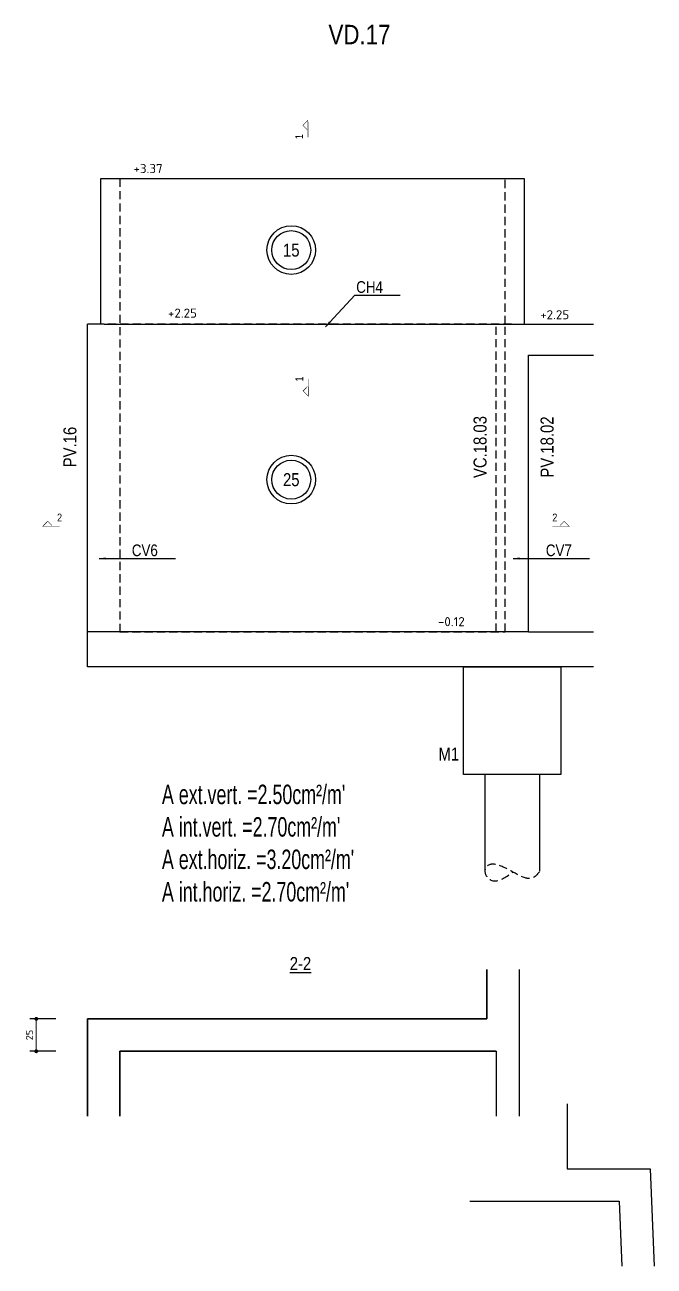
# Model space of a CAD drawing. Extents: x -10329 to 23244, y -15032 to -6928.
# Drawn here: x 20849 to 21334, y -9388 to -8432 of the extents above; entities that cross this region are included whole.
import ezdxf
from ezdxf.enums import TextEntityAlignment as Align

# ---------------------------------------------------------------- set-up
doc = ezdxf.new("R2010")
doc.units = 0
doc.linetypes.add('CACHEX2', pattern=[19.05, 12.7, -6.35])
doc.layers.get('Defpoints').update_dxf_attribs({"color": 53})
for name, color, linetype in [('ARMATURES_REPERAGE_ACIERS', 7, 'Continuous'), ('PYC_Cotation', 11, 'Continuous'), ('PYC_HOZ_BET_VU', 252, 'Continuous'), ('PYC_Niveau - Texte', 20, 'Continuous'), ('PYC_Texte général', 102, 'Continuous')]:
    doc.layers.add(name, color=color, linetype=linetype)
doc.layers.add('PYC_Têtes de pieux_TXT', color=5, linetype='Continuous', lineweight=25)
doc.styles.add('Cotations', font='simplex.shx')
doc.styles.add('PYC_Texte_cotations', font='romans.shx')
doc.styles.add('PYC_Texte_Normal', font='ARIALN.TTF')
doc.styles.add('PYC_Texte_Reperage', font='ARIALN.TTF')
doc.styles.add('PYC_Texte_Titre1', font='ARIALN.TTF', dxfattribs={"height": 30})
doc.styles.add('SGI_Tex_Cotes', font='ARIALN.TTF')
doc.styles.get("Standard").update_dxf_attribs({"font": 'ARIAL.TTF'})
doc.linetypes.add('RBx0.50', pattern='A,0.25,-0.025,["V",Standard,S=0.05,R=0,X=-0.025,Y=-0.05],-0.05,["V",Standard,S=0.05,R=180,X=0.025,Y=0.05],-0.025', length=0.35)
doc.dimstyles.new('PYC-COUPES-25', dxfattribs={"dimscale": 50, "dimtxt": 0.11, "dimasz": 0.06, "dimexe": 0.1, "dimexo": 0.1, "dimgap": 0.05, "dimtad": 3, "dimdec": 1, "dimrnd": 0.5, "dimzin": 9, "dimdsep": 46, "dimtxsty": 'PYC_Texte_cotations', "dimblk1": 'DOT', "dimblk2": 'DOT', "dimsah": 1, "dimcen": 0.09, "dimclrd": 256, "dimclrt": 7, "dimaunit": 2, "dimadec": 1, "dimazin": 0, "dimtfac": 1, "dimtdec": 1, "dimtix": 1, "dimtmove": 2, "dimatfit": 3, "dimldrblk": 'DOT', "dimfxl": 0.3, "dimfxlon": 1, "dimtolj": 1, "dimtzin": 0, "dimlwd": 20, "dimarcsym": 0})
doc.dimstyles.new('SGI_Cot_Secondaire_25', dxfattribs={"dimscale": 0.5, "dimtxt": 15, "dimasz": 10, "dimexe": 5, "dimexo": 0, "dimgap": 3, "dimtad": 1, "dimdsep": 46, "dimtxsty": 'SGI_Tex_Cotes', "dimcen": 0, "dimclrd": 7, "dimclre": 7, "dimclrt": 7, "dimaunit": 2, "dimazin": 0, "dimtfac": 1, "dimtmove": 0, "dimatfit": 3, "dimfxl": 18, "dimfxlon": 1, "dimtolj": 1, "dimtzin": 0, "dimlwd": 25, "dimlwe": 25, "dimarcsym": 0})

# ---------------------------------------------------------------- blocks, each defined once
blk = doc.blocks.new('*U3')
at = {"linetype": 'Continuous', "lineweight": 25}
for radius in [25, 20]:
    blk.add_circle((0, 0), radius, dxfattribs=at)
at = {"linetype": 'Continuous', "lineweight": 25, "style": 'PYC_Texte_Normal'}
blk.add_attdef('EP2', text='', height=15, dxfattribs=at).set_placement((0, 0), align=Align.MIDDLE_CENTER)
blk = doc.blocks.new('_Dot')
at = {"color": 0, "lineweight": -2}
blk.add_line((-0.5, 0), (-1, 0), dxfattribs=at)
at = {"color": 0, "const_width": 0.5}
blk.add_lwpolyline([(-0.25, 0, 1), (0.25, 0, 1)], format="xyb", close=True, dxfattribs=at)
blk = doc.blocks.new('*D81')
at = {"layer": 'Defpoints', "color": 0, "transparency": 16777216}
for p in [(20857.89, -9197.5), (20922.27, -9197.5), (20922.27, -9222.5)]:
    blk.add_point(p, dxfattribs=at)
at = {"layer": 'PYC_Cotation', "color": 0, "lineweight": -2, "transparency": 16777216}
for p, q in [((20872.89, -9197.5), (20852.89, -9197.5)), ((20872.89, -9222.5), (20852.89, -9222.5))]:
    blk.add_line(p, q, dxfattribs=at)
at = {"layer": 'PYC_Cotation', "linetype": 'Continuous', "lineweight": 20, "transparency": 16777216}
blk.add_line((20857.89, -9219.5), (20857.89, -9200.5), dxfattribs=at)
at = {"layer": 'PYC_Cotation', "lineweight": 20, "transparency": 16777216, "xscale": 3, "yscale": 3, "zscale": 3}
for p, rotation in [((20857.89, -9197.5), 90), ((20857.89, -9222.5), 270)]:
    blk.add_blockref('_Dot', p, dxfattribs=dict(at, rotation=rotation))
at = {"layer": 'PYC_Cotation', "color": 7, "transparency": 16777216, "insert": (20852.64, -9210), "char_height": 5.5, "attachment_point": 5, "rotation": 90, "style": 'PYC_Texte_cotations'}
blk.add_mtext('\\A1;25', dxfattribs=at)

msp = doc.modelspace()

# ---------------------------------------------------------------- linework, layer by layer
at = {"layer": 'PYC_Cotation', "const_width": 0.375}
for points in [[(21067.282, -8518.247), (21067.245, -8505.123), (21063.279, -8509.111), (21066.603, -8512.416)], [(21067.489, -8704.563), (21067.525, -8717.688), (21063.537, -8713.722), (21066.842, -8710.398)], [(20875.835, -8818.125), (20862.71, -8818.162), (20866.676, -8814.173), (20870, -8817.479)], [(21255.676, -8818.125), (21268.801, -8818.162), (21264.835, -8814.173), (21261.511, -8817.479)]]:
    msp.add_lwpolyline(points, dxfattribs=at)
at = {"layer": 'PYC_HOZ_BET_VU', "linetype": 'CACHEX2', "ltscale": 0.5}
for p, q in [((20922.269, -8550.221), (20922.269, -8899.221)), ((21224.269, -8662.221), (20910.269, -8662.221)), ((21212.269, -8899.221), (21212.269, -8662.221)), ((21219.269, -8899.221), (21219.269, -8659.221)), ((20922.269, -8899.221), (21219.269, -8899.221))]:
    msp.add_line(p, q, dxfattribs=at)
at = {"layer": 'PYC_HOZ_BET_VU'}
for p, q in [((20897.269, -8926.221), (20897.269, -8662.221)), ((20910.269, -8662.221), (20897.269, -8662.221)), ((21224.269, -8662.221), (21287.269, -8662.221)), ((21237.269, -8899.221), (21237.269, -8686.221)), ((21237.269, -8686.221), (21287.269, -8686.221)), ((21237.269, -8899.221), (21287.269, -8899.221)), ((21287.269, -8926.221), (20897.269, -8926.221)), ((21203.682, -9009.144), (21203.682, -9084.286)), ((21245.689, -9009.144), (21245.689, -9083.746)), ((21230.269, -9272.499), (21230.269, -9159.503))]:
    msp.add_line(p, q, dxfattribs=at)
at = {"layer": 'PYC_HOZ_BET_VU', "linetype": 'RBx0.50', "ltscale": 50}
msp.add_line((21237.269, -8899.221), (20897.269, -8899.221), dxfattribs=at)
at = {"layer": 'PYC_HOZ_BET_VU'}
for points in [[(21234.269, -8662.221), (21234.269, -8550.221), (20907.269, -8550.221), (20907.269, -8662.221)], [(21212.269, -9222.499), (20922.269, -9222.499), (20922.269, -9272.499), (20922.269, -9222.499), (21212.269, -9222.499), (21212.269, -9272.499)], [(21267.073, -9263.071), (21267.073, -9313.071), (21331.145, -9313.071), (21334.139, -9388.071)], [(21192.073, -9338.071), (21307.123, -9338.071), (21309.12, -9388.071)]]:
    msp.add_lwpolyline(points, dxfattribs=at)
at = {"layer": 'PYC_HOZ_BET_VU', "linetype": 'CACHEX2', "ltscale": 0.5}
msp.add_lwpolyline([(21219.269, -8662.221), (21219.269, -8550.221)], dxfattribs=at)
at = {"layer": 'PYC_HOZ_BET_VU', "linetype": 'RBx0.50', "ltscale": 50}
msp.add_lwpolyline([(20910.269, -8662.221), (21224.269, -8662.221)], dxfattribs=at)
at = {"layer": 'PYC_HOZ_BET_VU'}
for points in [[(21187.186, -8926.221), (21262.186, -8926.221), (21262.186, -9009.144), (21187.186, -9009.144)], [(20897.269, -9197.499), (21205.269, -9197.499), (21205.269, -9159.503), (21205.269, -9197.499), (20897.269, -9197.499), (20897.269, -9272.499)]]:
    msp.add_lwpolyline(points, close=True, dxfattribs=at)
at = {"layer": 'PYC_HOZ_BET_VU', "linetype": 'CACHEX2', "ltscale": 0.5}
msp.add_open_spline([(21245.683, -9084.253), (21243.277, -9087.253), (21237.678, -9094.236), (21210.535, -9073.423), (21200.656, -9083.641), (21210.35, -9094.94), (21220.481, -9087.826), (21225.649, -9084.197)], degree=3, knots=[0, 0, 0, 0, 20.4231032, 47.5332594, 65.8053055, 82.9441343, 100.7880713, 100.7880713, 100.7880713, 100.7880713], dxfattribs=at)

# ---------------------------------------------------------------- block references
at = {"layer": 'PYC_Niveau - Texte'}
ref = msp.add_blockref('*U3', (21054.398, -8605.233), dxfattribs=dict(at, xscale=0.75, yscale=0.75, zscale=0.75))
ref.add_attrib('EP2', '15', dxfattribs={"layer": '0', "linetype": 'Continuous', "lineweight": 25, "height": 10, "style": 'PYC_Texte_Normal'}).set_placement((21054.398, -8605.233), align=Align.MIDDLE_CENTER)
ref = msp.add_blockref('*U3', (21054.398, -8782.102), dxfattribs=dict(at, xscale=0.75, yscale=0.75, zscale=0.75))
ref.add_attrib('EP2', '25', dxfattribs={"layer": '0', "linetype": 'Continuous', "lineweight": 25, "height": 10, "style": 'PYC_Texte_Normal'}).set_placement((21054.398, -8782.102), align=Align.MIDDLE_CENTER)

# ---------------------------------------------------------------- texts
at = {"layer": 'ARMATURES_REPERAGE_ACIERS', "style": 'PYC_Texte_Normal'}
for s, p in [('CH4', (21114.775, -8633.68)), ('CV6', (20941.529, -8836.543)), ('CV7', (21260.644, -8836.543))]:
    msp.add_text(s, height=9, dxfattribs=at).set_placement(p, align=Align.MIDDLE_CENTER)
at = {"layer": 'PYC_Cotation', "style": 'SGI_Tex_Cotes'}
for s, rotation, p in [('1', 90.160124, (21065.237, -8519.692)), ('1', 90.160124, (21065.445, -8706.461)), ('2', 0.160124, (20873.937, -8816.082)), ('2', 0.160124, (21255.642, -8816.082))]:
    msp.add_text(s, height=6, rotation=rotation, dxfattribs=at).set_placement(p, align=Align.BOTTOM_LEFT)
at = {"layer": 'PYC_Texte général', "linetype": 'Continuous', "style": 'PYC_Texte_Titre1'}
msp.add_text('VD.17', height=15, rotation=360, dxfattribs=at).set_placement((21106.987, -8439.182), align=Align.MIDDLE_CENTER)
at = {"layer": 'PYC_Texte général', "style": 'Cotations'}
for s, p in [('+3.37', (20932.789, -8545.886)), ('+2.25', (20959.347, -8657.295)), ('+2.25', (21246.245, -8658.53)), ('-0.12', (21167.425, -8895.004))]:
    msp.add_text(s, height=7, rotation=359.99968, dxfattribs=at).set_placement(p)
at = {"layer": 'PYC_Texte général', "style": 'PYC_Texte_Reperage'}
for s, rotation, p in [('VC.18.03', 90.000436, (21199.928, -8756.971)), ('PV.18.02', 90.000436, (21251.591, -8756.971)), ('PV.16', 90.000436, (20883.79, -8756.971)), ('M1', 0.000436, (21175.817, -8993.528))]:
    msp.add_text(s, height=10, rotation=rotation, dxfattribs=at).set_placement(p, align=Align.MIDDLE_CENTER)
at = {"layer": 'PYC_Texte général', "linetype": 'Continuous', "style": 'PYC_Texte_Titre1'}
msp.add_text('%%U2-2', height=10, dxfattribs=at).set_placement((21061.506, -9154.934), align=Align.MIDDLE_CENTER)
at = {"layer": 'PYC_Têtes de pieux_TXT', "insert": (20954.719, -9017.104), "char_height": 15, "attachment_point": 1, "style": 'PYC_Texte_Normal'}
msp.add_mtext_dynamic_manual_height_columns("{\\W0.8;A ext.vert. =2.50cm²/m'\\PA int.vert. =2.70cm²/m'\\PA ext.horiz. =3.20cm²/m'\\PA int.horiz. =2.70cm²/m'}", width=156.23764, gutter_width=1, heights=[123.953], dxfattribs=at)

# ---------------------------------------------------------------- dimensions: what is measured, and where the dimension line sits
at = {"layer": 'PYC_Cotation'}
dim = msp.add_linear_dim(base=(20857.894, -9197.499), p1=(20922.269, -9222.499), p2=(20922.269, -9197.499), angle=90, dimstyle='PYC-COUPES-25', dxfattribs=at)
dim.commit()
dim.dimension.update_dxf_attribs({"geometry": '*D81', "text_midpoint": (20852.644, -9209.999)})

# ---------------------------------------------------------------- leaders
for points in [[(21080.696, -8664.408), (21103.476, -8639.976), (21138.3, -8639.976)], [(20906.387, -8842.839), (20930.23, -8842.839), (20965.054, -8842.839)], [(21225.501, -8842.839), (21249.345, -8842.839), (21284.169, -8842.839)]]:
    msp.add_leader(points, dimstyle='SGI_Cot_Secondaire_25', override={"dimtmove": 1}, dxfattribs=at)

doc.saveas('drawing.dxf')
